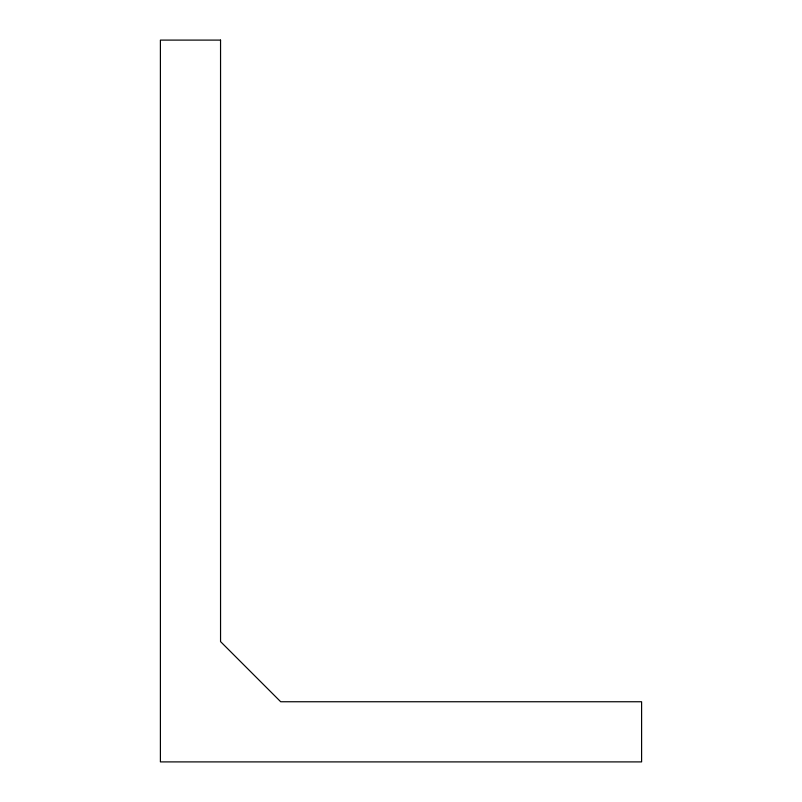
<?xml version="1.0" encoding="UTF-8"?>
<svg xmlns="http://www.w3.org/2000/svg" width="802" height="802" viewBox="0 0 802 802"><rect width="100%" height="100%" fill="white"/><g stroke="black" fill="none" stroke-linecap="round" stroke-linejoin="round"><path stroke-width="1.2" d="M220.55 40.1L160.4 40.1L160.4 761.9L641.6 761.9L641.6 701.75L280.7 701.75L220.55 641.6L220.55 40.1"/></g></svg>
